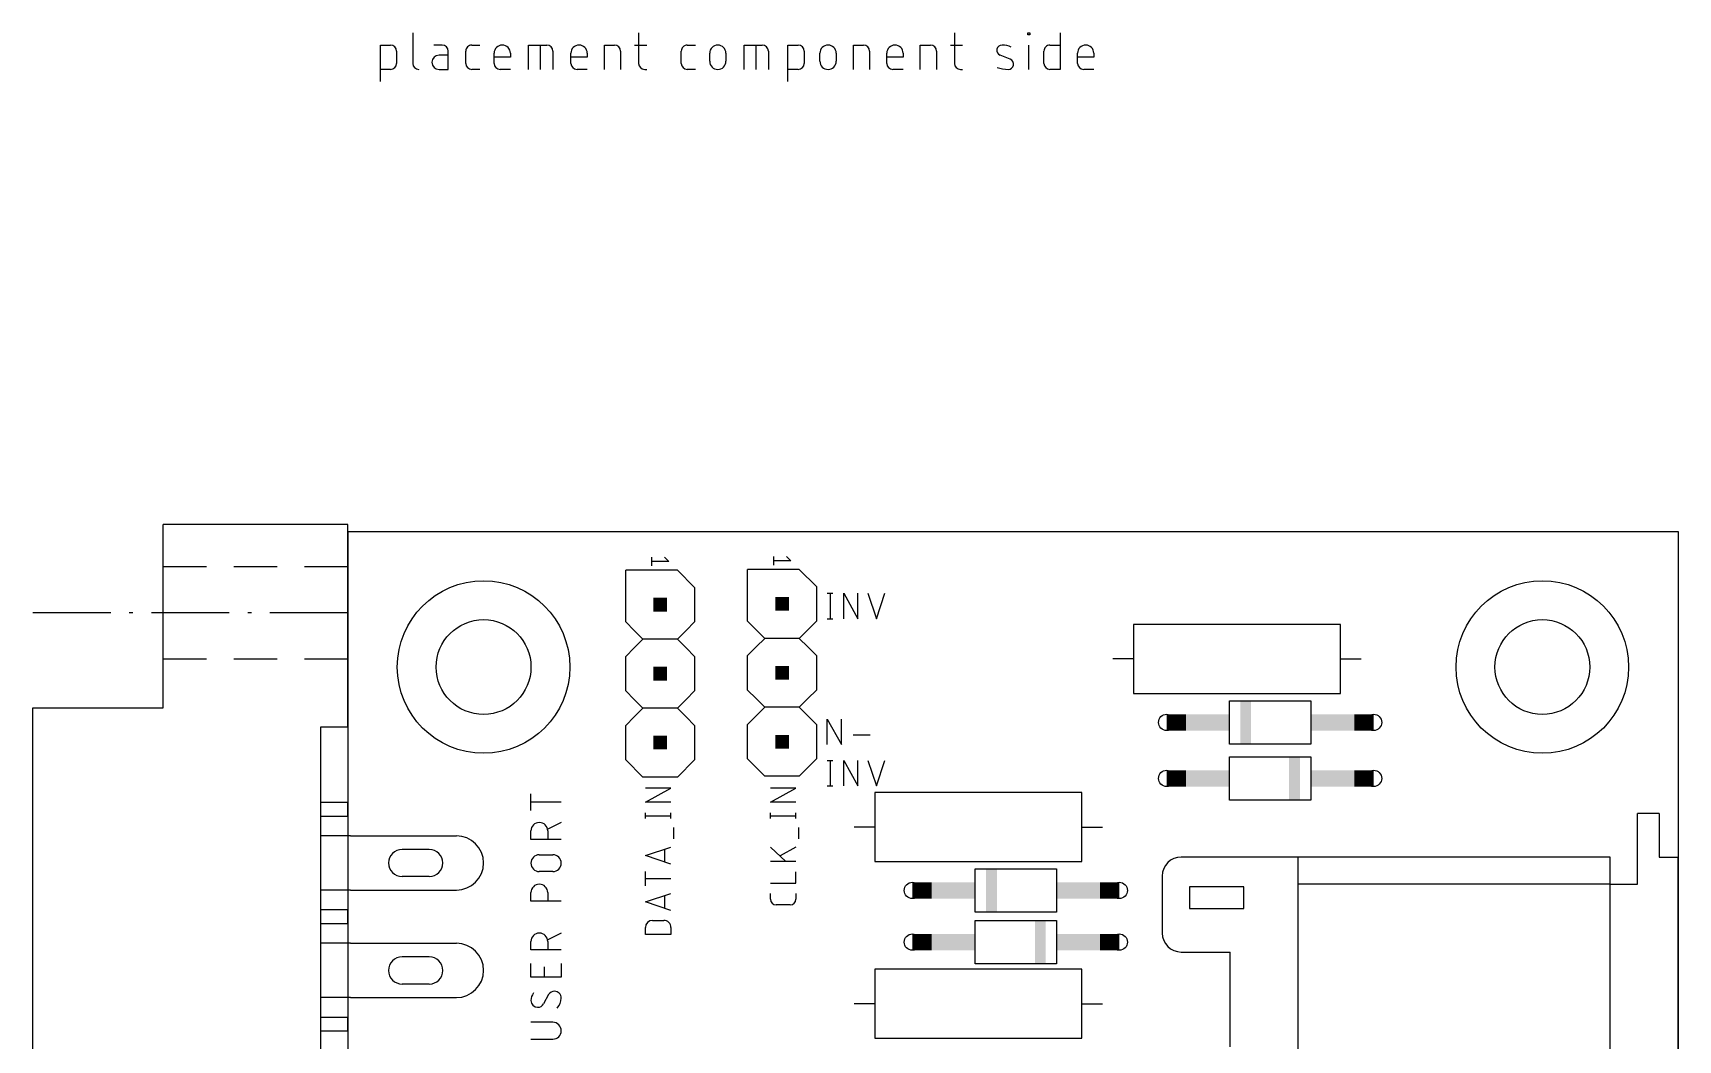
# Model space of a CAD drawing. Extents: x -11.6 to 54.9, y -4.9 to 86.4.
# Drawn here: x -11.6 to 49, y 49.3 to 86.4 of the extents above; entities that cross this region are included whole.
import ezdxf

# ---------------------------------------------------------------- set-up
doc = ezdxf.new("R2010")
doc.units = 0
for name, color, linetype in [('20', 30, 'CONTINUOUS'), ('21', 253, 'CONTINUOUS'), ('51', 253, 'CONTINUOUS')]:
    doc.layers.add(name, color=color, linetype=linetype)

# ---------------------------------------------------------------- blocks, each defined once
blk = doc.blocks.new('RECT')
blk.add_solid([(-0.5, -0.5), (0.5, -0.5), (-0.5, 0.5), (0.5, 0.5)])

msp = doc.modelspace()

# ---------------------------------------------------------------- linework, layer by layer
at = {"layer": '20'}
for p, q in [((0, 68), (0, 0)), ((0, 68), (49, 68)), ((49, 68), (49, 0))]:
    msp.add_line(p, q, dxfattribs=at)
at = {"layer": '21'}
for p, q in [((2.3898, 86.3663), (2.3898, 85.2445)), ((10.7106, 86.3663), (10.7106, 85.2445)), ((22.3459, 86.3663), (22.3459, 85.2445)), ((25.0432, 86.2916), (25.0432, 86.3663)), ((25.0432, 86.3663), (25.118, 86.3663)), ((25.118, 86.2916), (25.0432, 86.2916)), ((25.118, 86.3663), (25.118, 86.2916)), ((26.2381, 86.3663), (26.2381, 85.0202)), ((1.2002, 84.5714), (1.2002, 85.9176)), ((1.2002, 85.9176), (1.5741, 85.9176)), ((1.7985, 85.6933), (1.7985, 85.2445)), ((3.4733, 85.9176), (3.1741, 85.9176)), ((3.6977, 85.5437), (3.3611, 85.5437)), ((3.6977, 85.0202), (3.6977, 85.6933)), ((4.3419, 85.2445), (4.3419, 85.6933)), ((4.5662, 85.9176), (4.8654, 85.9176)), ((5.3894, 85.2445), (5.3894, 85.6185)), ((5.9877, 85.4689), (5.3894, 85.4689)), ((5.9877, 85.6185), (5.9877, 85.4689)), ((6.6543, 85.0202), (6.6543, 85.9176)), ((6.6543, 85.9176), (7.3274, 85.9176)), ((7.103, 85.0202), (7.103, 85.9176)), ((7.5517, 85.6933), (7.5517, 85.0202)), ((8.2183, 85.2445), (8.2183, 85.6185)), ((8.8166, 85.4689), (8.2183, 85.4689)), ((8.8166, 85.6185), (8.8166, 85.4689)), ((9.4503, 85.0202), (9.4503, 85.9176)), ((9.4503, 85.9176), (9.8242, 85.9176)), ((10.0486, 85.6933), (10.0486, 85.0202)), ((10.561, 85.9176), (11.0098, 85.9176)), ((12.2812, 85.2445), (12.2812, 85.6933)), ((12.5056, 85.9176), (12.8047, 85.9176)), ((13.3287, 85.3193), (13.3287, 85.6185)), ((13.927, 85.6185), (13.927, 85.3193)), ((14.5936, 85.0202), (14.5936, 85.9176)), ((14.5936, 85.9176), (15.2667, 85.9176)), ((15.0423, 85.0202), (15.0423, 85.9176)), ((15.4911, 85.6933), (15.4911, 85.0202)), ((16.2119, 84.5714), (16.2119, 85.9176)), ((16.2119, 85.9176), (16.5858, 85.9176)), ((16.8102, 85.6933), (16.8102, 85.2445)), ((17.3896, 85.3193), (17.3896, 85.6185)), ((17.9879, 85.6185), (17.9879, 85.3193)), ((18.6216, 85.0202), (18.6216, 85.9176)), ((18.6216, 85.9176), (18.9955, 85.9176)), ((19.2199, 85.6933), (19.2199, 85.0202)), ((19.8536, 85.2445), (19.8536, 85.6185)), ((20.4519, 85.4689), (19.8536, 85.4689)), ((20.4519, 85.6185), (20.4519, 85.4689)), ((21.0855, 85.0202), (21.0855, 85.9176)), ((21.0855, 85.9176), (21.4595, 85.9176)), ((21.6838, 85.6933), (21.6838, 85.0202)), ((22.1963, 85.9176), (22.645, 85.9176)), ((24.4006, 85.3941), (24.0267, 85.5437)), ((25.0806, 85.0202), (25.0806, 85.9176)), ((25.6398, 85.2445), (25.6398, 85.6933)), ((25.8641, 85.9176), (26.2381, 85.9176)), ((26.8803, 85.2445), (26.8803, 85.6185)), ((27.4787, 85.4689), (26.8803, 85.4689)), ((27.4787, 85.6185), (27.4787, 85.4689)), ((1.5741, 85.0202), (1.2002, 85.0202)), ((3.3611, 85.0202), (3.6977, 85.0202)), ((4.8654, 85.0202), (4.5662, 85.0202)), ((5.9877, 85.0202), (5.6137, 85.0202)), ((8.8166, 85.0202), (8.4427, 85.0202)), ((10.935, 85.0202), (11.0098, 85.0202)), ((12.8047, 85.0202), (12.5056, 85.0202)), ((16.5858, 85.0202), (16.2119, 85.0202)), ((20.4519, 85.0202), (20.0779, 85.0202)), ((22.5702, 85.0202), (22.645, 85.0202)), ((26.2381, 85.0202), (25.8641, 85.0202)), ((27.4787, 85.0202), (27.1047, 85.0202)), ((0, 68.25), (-6.8, 68.25)), ((-6.8, 66.7), (-6.8, 68.25)), ((0, 66.7), (0, 68.25)), ((-6.8, 63.3), (-6.8, 66.7)), ((-6.8, 66.7), (-5.2, 66.7)), ((-4.2, 66.7), (-2.6, 66.7)), ((-1.6, 66.7), (0, 66.7)), ((0, 65), (0, 66.7)), ((11.1875, 67.0425), (11.1875, 66.725)), ((11.8225, 66.8838), (11.1875, 66.8838)), ((11.6638, 67.0425), (11.8225, 66.8838)), ((15.6775, 67.0738), (15.6775, 66.7563)), ((16.3125, 66.915), (15.6775, 66.915)), ((16.1538, 67.0738), (16.3125, 66.915)), ((10.87, 66.5662), (10.235, 66.5662)), ((10.235, 64.6613), (10.235, 66.5662)), ((12.14, 66.5662), (10.87, 66.5662)), ((12.775, 65.9313), (12.14, 66.5662)), ((15.36, 66.5975), (14.725, 66.5975)), ((14.725, 64.6925), (14.725, 66.5975)), ((16.63, 66.5975), (15.36, 66.5975)), ((17.265, 65.9625), (16.63, 66.5975)), ((12.775, 65.9313), (12.775, 64.6613)), ((17.265, 65.9625), (17.265, 64.6925)), ((17.6593, 65.7161), (17.8682, 65.7161)), ((17.7638, 65.7161), (17.7638, 64.7764)), ((18.2647, 64.7764), (18.2647, 65.7161)), ((18.2647, 65.7161), (18.7868, 64.7764)), ((18.7868, 64.7764), (18.7868, 65.7161)), ((19.1574, 65.7161), (19.4706, 64.7764)), ((19.4706, 64.7764), (19.7839, 65.7161)), ((-8.7333, 65), (-11.6, 65)), ((-7.9147, 65), (-8.052, 65)), ((-4.3667, 65), (-7.2333, 65)), ((-3.548, 65), (-3.6853, 65)), ((0, 65), (-2.8667, 65)), ((0, 63.3), (0, 65)), ((10.5525, 64.3438), (10.235, 64.6613)), ((12.775, 64.6613), (12.4575, 64.3438)), ((15.0425, 64.375), (14.725, 64.6925)), ((17.265, 64.6925), (16.9475, 64.375)), ((17.6593, 64.7764), (17.8682, 64.7764)), ((36.5625, 64.5662), (28.9425, 64.5662)), ((28.9425, 64.5662), (28.9425, 62.0263)), ((36.5625, 62.0263), (36.5625, 64.5662)), ((10.235, 63.3913), (10.5525, 63.7088)), ((12.4575, 63.7088), (12.775, 63.3913)), ((14.725, 63.4225), (15.0425, 63.74)), ((16.9475, 63.74), (17.265, 63.4225)), ((-6.8, 61.5), (-6.8, 63.3)), ((-6.8, 63.3), (-5.2, 63.3)), ((-4.2, 63.3), (-2.6, 63.3)), ((-1.6, 63.3), (0, 63.3)), ((0, 60.8), (0, 63.3)), ((10.235, 62.1213), (10.235, 63.3913)), ((12.775, 63.3913), (12.775, 62.1213)), ((12.775, 63.3913), (12.775, 62.1213)), ((14.725, 62.1525), (14.725, 63.4225)), ((17.265, 63.4225), (17.265, 62.1525)), ((17.265, 63.4225), (17.265, 62.1525)), ((28.9425, 63.2963), (28.1805, 63.2963)), ((36.5625, 63.2963), (37.3245, 63.2963)), ((10.5525, 61.8038), (10.235, 62.1213)), ((12.775, 62.1213), (12.4575, 61.8038)), ((15.0425, 61.835), (14.725, 62.1525)), ((17.265, 62.1525), (16.9475, 61.835)), ((28.9425, 62.0263), (36.5625, 62.0263)), ((-11.6, 6.5), (-11.6, 61.5)), ((-11.6, 61.5), (-6.8, 61.5)), ((32.4725, 60.16), (32.4725, 61.76)), ((32.4725, 61.76), (35.4725, 61.76)), ((35.4725, 61.76), (35.4725, 60.16)), ((-1, 7.2), (-1, 60.8)), ((-1, 60.8), (0, 60.8)), ((10.235, 60.8513), (10.5525, 61.1688)), ((10.235, 59.5813), (10.235, 60.8513)), ((12.4575, 61.1688), (12.775, 60.8513)), ((12.775, 60.8513), (12.775, 59.5813)), ((14.725, 60.8825), (15.0425, 61.2)), ((14.725, 59.6125), (14.725, 60.8825)), ((16.9475, 61.2), (17.265, 60.8825)), ((17.265, 60.8825), (17.265, 59.6125)), ((17.6593, 60.1409), (17.6593, 61.0807)), ((17.6593, 61.0807), (18.1815, 60.1409)), ((18.1815, 60.1409), (18.1815, 61.0807)), ((18.613, 60.5063), (19.2395, 60.5063)), ((35.4725, 60.16), (32.4725, 60.16)), ((10.87, 58.9463), (10.235, 59.5813)), ((12.775, 59.5813), (12.14, 58.9463)), ((15.36, 58.9775), (14.725, 59.6125)), ((17.265, 59.6125), (16.63, 58.9775)), ((17.6593, 59.5567), (17.8682, 59.5567)), ((17.7638, 59.5567), (17.7638, 58.6168)), ((18.2647, 58.6168), (18.2647, 59.5567)), ((18.2647, 59.5567), (18.7868, 58.6168)), ((18.7868, 58.6168), (18.7868, 59.5567)), ((19.1574, 59.5567), (19.4706, 58.6168)), ((19.4706, 58.6168), (19.7839, 59.5567)), ((32.4725, 59.6963), (35.4725, 59.6963)), ((32.4725, 58.0963), (32.4725, 59.6963)), ((35.4725, 59.6963), (35.4725, 58.0963)), ((12.14, 58.9463), (10.87, 58.9463)), ((16.63, 58.9775), (15.36, 58.9775)), ((6.7437, 57.7088), (6.7437, 58.3297)), ((10.9601, 58.0185), (11.8999, 58.5406)), ((11.8999, 58.5406), (10.9601, 58.5406)), ((15.5639, 58.0185), (16.5037, 58.5406)), ((16.5037, 58.5406), (15.5639, 58.5406)), ((17.6593, 58.6168), (17.8682, 58.6168)), ((27.0375, 58.3738), (19.4175, 58.3738)), ((19.4175, 58.3738), (19.4175, 55.8338)), ((27.0375, 55.8338), (27.0375, 58.3738)), ((0, 58.01), (-1, 58.01)), ((0, 57.51), (0, 58.01)), ((7.8613, 58.0192), (6.7437, 58.0192)), ((11.8999, 58.0185), (10.9601, 58.0185)), ((10.9601, 57.4132), (10.9601, 57.622)), ((11.8999, 57.4132), (11.8999, 57.622)), ((16.5037, 58.0185), (15.5639, 58.0185)), ((15.5639, 57.4132), (15.5639, 57.622)), ((16.5037, 57.4132), (16.5037, 57.622)), ((35.4725, 58.0963), (32.4725, 58.0963)), ((48.3, 57.6), (47.5, 57.6)), ((47.5, 55), (47.5, 57.6)), ((48.3, 57.6), (48.3, 56)), ((-1, 57.51), (0, 57.51)), ((7.8613, 57.2721), (7.3646, 57.0237)), ((10.9601, 57.5176), (11.8999, 57.5176)), ((12.0043, 56.6687), (12.0043, 57.0864)), ((15.5639, 57.5176), (16.5037, 57.5176)), ((16.6081, 56.6687), (16.6081, 57.0864)), ((19.4175, 57.1038), (18.6555, 57.1038)), ((27.0375, 57.1038), (27.7995, 57.1038)), ((0.1, 56.78), (-1, 56.78)), ((6.7437, 56.6512), (6.7437, 56.9616)), ((7.8613, 56.6512), (6.7437, 56.6512)), ((7.3646, 56.9616), (7.3646, 56.6512)), ((10.9601, 56.0546), (11.8999, 56.3678)), ((15.5639, 56.3592), (16.1382, 55.8371)), ((16.5037, 56.3592), (15.9293, 56.046)), ((7.0541, 56.0818), (7.5509, 56.0818)), ((11.8999, 55.7413), (10.9601, 56.0546)), ((11.665, 56.2895), (11.665, 55.8196)), ((16.5037, 55.8371), (15.5639, 55.8371)), ((19.4175, 55.8338), (27.0375, 55.8338)), ((35, 56), (30.7, 56)), ((46.5, 56), (35, 56)), ((35, 55), (35, 56)), ((46.5, 55), (46.5, 56)), ((48.3, 56), (49, 56)), ((49, 36.4), (49, 56)), ((7.5509, 55.4609), (7.0541, 55.4609)), ((10.9601, 54.9401), (10.9601, 55.4622)), ((11.8999, 55.2011), (10.9601, 55.2011)), ((16.5037, 55.0333), (16.5037, 55.451)), ((23.1063, 53.9688), (23.1063, 55.5688)), ((23.1063, 55.5688), (26.1063, 55.5688)), ((26.1063, 55.5688), (26.1063, 53.9688)), ((30, 55.3), (30, 53.2)), ((0.1, 54.78), (-1, 54.78)), ((6.7437, 54.3772), (6.7437, 54.6876)), ((7.3646, 54.6876), (7.3646, 54.3772)), ((10.9601, 54.3477), (11.8999, 54.661)), ((11.665, 54.5826), (11.665, 54.1127)), ((15.5639, 55.0333), (16.5037, 55.0333)), ((15.5639, 54.4453), (15.5639, 54.6542)), ((16.5037, 54.6542), (16.5037, 54.4453)), ((33, 54.9), (31, 54.9)), ((31, 54.9), (31, 54.1)), ((33, 54.1), (33, 54.9)), ((35, 52.6), (35, 55)), ((35.4, 55), (35, 55)), ((46.5, 55), (37.6, 55)), ((46.5, 53.2), (46.5, 55)), ((46.5, 55), (47.5, 55)), ((0, 54.05), (-1, 54.05)), ((0, 53.55), (0, 54.05)), ((7.8613, 54.3772), (6.7437, 54.3772)), ((11.8999, 54.0344), (10.9601, 54.3477)), ((16.2948, 54.2365), (15.7727, 54.2365)), ((26.1063, 53.9688), (23.1063, 53.9688)), ((31, 54.1), (33, 54.1)), ((-1, 53.55), (0, 53.55)), ((10.9601, 53.1418), (10.9601, 53.4028)), ((11.2212, 53.6639), (11.6388, 53.6639)), ((11.8999, 53.4028), (11.8999, 53.1418)), ((23.1063, 53.6638), (26.1063, 53.6638)), ((23.1063, 52.0638), (23.1063, 53.6638)), ((26.1063, 53.6638), (26.1063, 52.0638)), ((0.1, 52.82), (-1, 52.82)), ((6.7437, 52.5745), (6.7437, 52.8849)), ((7.8613, 53.1954), (7.3646, 52.947)), ((7.3646, 52.8849), (7.3646, 52.5745)), ((11.8999, 53.1418), (10.9601, 53.1418)), ((7.8613, 52.5745), (6.7437, 52.5745)), ((30.7, 52.5), (32.5, 52.5)), ((32.5, 49), (32.5, 52.5)), ((6.7437, 51.5775), (6.7437, 52.0742)), ((7.8613, 51.5775), (6.7437, 51.5775)), ((7.2404, 51.5775), (7.2404, 51.9501)), ((7.8613, 52.0742), (7.8613, 51.5775)), ((27.0375, 51.8638), (19.4175, 51.8638)), ((19.4175, 51.8638), (19.4175, 49.3238)), ((26.1063, 52.0638), (23.1063, 52.0638)), ((27.0375, 49.3238), (27.0375, 51.8638)), ((7.3956, 50.9284), (7.2094, 50.5869)), ((35, 48.6), (35, 51.4)), ((0.1, 50.82), (-1, 50.82)), ((19.4175, 50.5938), (18.6555, 50.5938)), ((27.0375, 50.5938), (27.7995, 50.5938)), ((46.5, 48.6), (46.5, 50.8)), ((0, 50.09), (-1, 50.09)), ((0, 49.59), (0, 50.09)), ((7.5509, 49.9096), (6.7437, 49.9096)), ((-1, 49.59), (0, 49.59)), ((6.7437, 49.2887), (7.5509, 49.2887)), ((19.4175, 49.3238), (27.0375, 49.3238))]:
    msp.add_line(p, q, dxfattribs=at)
for centre, radius in [((5, 63), 3.1789), ((44, 63), 3.1789), ((5, 63), 1.7463), ((44, 63), 1.7463)]:
    msp.add_circle(centre, radius, dxfattribs=at)
for centre, radius, start, end in [((1.5741, 85.6933), 0.2244, 0, 90), ((3.3611, 85.2819), 0.2618, 90, 270), ((3.4733, 85.6933), 0.2244, 0, 90), ((4.5662, 85.6933), 0.2244, 89.9992, 180), ((5.6885, 85.6185), 0.2992, 0, 180), ((7.3274, 85.6933), 0.2244, 0, 90), ((8.5175, 85.6185), 0.2992, 0, 180), ((9.8242, 85.6933), 0.2244, 0, 90), ((12.5056, 85.6933), 0.2244, 89.9992, 180), ((13.6279, 85.6185), 0.2992, 0, 180), ((15.2667, 85.6933), 0.2244, 0, 90), ((16.5858, 85.6933), 0.2244, 0, 90), ((17.6888, 85.6185), 0.2992, 0, 180), ((18.9955, 85.6933), 0.2244, 0, 90), ((20.1527, 85.6185), 0.2992, 0, 180), ((21.4595, 85.6933), 0.2244, 0, 90), ((24.0987, 85.7237), 0.1939, 89.181, 248.1986), ((24.0893, 85.0684), 0.8493, 65.7609, 89.181), ((25.8641, 85.6933), 0.2244, 89.9992, 180), ((27.1795, 85.6185), 0.2992, 0, 180), ((1.5741, 85.2445), 0.2244, 270.0008, 0), ((2.6141, 85.2445), 0.2244, 180, 270), ((4.5662, 85.2445), 0.2244, 180, 270), ((5.6137, 85.2445), 0.2244, 180, 270), ((8.4427, 85.2445), 0.2244, 180, 270), ((10.935, 85.2445), 0.2244, 180, 270), ((12.5056, 85.2445), 0.2244, 180, 270), ((13.6279, 85.3193), 0.2992, 180, 0), ((16.5858, 85.2445), 0.2244, 270.0008, 0), ((17.6888, 85.3193), 0.2992, 180, 0), ((20.0779, 85.2445), 0.2244, 180, 270), ((22.5702, 85.2445), 0.2244, 180, 270), ((24.344, 86.2885), 1.2684, 250.2096, 269.181), ((24.3286, 85.214), 0.1939, 269.181, 68.1986), ((25.8641, 85.2445), 0.2244, 180, 270), ((27.1047, 85.2445), 0.2244, 180, 270), ((7.0541, 56.9616), 0.3104, 0, 180), ((7.0541, 55.7713), 0.3104, 90, 270), ((7.5509, 55.7713), 0.3104, 270, 90), ((30.7, 55.3), 0.7, 90, 180), ((7.0541, 54.6876), 0.3104, 0, 180), ((15.7727, 54.4453), 0.2089, 180.0017, 270), ((16.2948, 54.4453), 0.2088, 270, 0), ((11.2212, 53.4028), 0.2611, 90, 180), ((11.6388, 53.4028), 0.2611, 359.9993, 90), ((7.0541, 52.8849), 0.3104, 0, 180), ((30.7, 53.2), 0.7, 180, 270), ((7.2094, 50.7111), 0.4657, 143.1297, 180), ((7.6129, 50.8003), 0.2522, 90.0002, 149.4893), ((7.6129, 50.8042), 0.2484, 359.9993, 90), ((6.9921, 50.7111), 0.2484, 180, 270), ((6.9921, 50.715), 0.2522, 269.9999, 329.4897), ((7.3366, 50.8042), 0.5247, 314.761, 359.9992), ((7.5509, 49.5991), 0.3104, 270, 90)]:
    msp.add_arc(centre, radius, start, end, dxfattribs=at)
at = {"layer": '51'}
for p, q in [((10.87, 64.0263), (10.5525, 64.3438)), ((12.4575, 64.3438), (12.14, 64.0263)), ((15.36, 64.0575), (15.0425, 64.375)), ((16.9475, 64.375), (16.63, 64.0575)), ((10.5525, 63.7088), (10.87, 64.0263)), ((12.14, 64.0263), (10.87, 64.0263)), ((12.14, 64.0263), (12.4575, 63.7088)), ((15.0425, 63.74), (15.36, 64.0575)), ((16.63, 64.0575), (15.36, 64.0575)), ((16.63, 64.0575), (16.9475, 63.74)), ((15.36, 61.5175), (15.0425, 61.835)), ((16.9475, 61.835), (16.63, 61.5175)), ((10.87, 61.4863), (10.5525, 61.8038)), ((10.5525, 61.1688), (10.87, 61.4863)), ((12.14, 61.4863), (10.87, 61.4863)), ((12.4575, 61.8038), (12.14, 61.4863)), ((12.14, 61.4863), (12.4575, 61.1688)), ((15.0425, 61.2), (15.36, 61.5175)), ((16.63, 61.5175), (15.36, 61.5175)), ((16.63, 61.5175), (16.9475, 61.2)), ((0.1, 56.78), (4, 56.78)), ((3, 56.28), (2, 56.28)), ((3, 55.28), (2, 55.28)), ((0.1, 54.78), (4, 54.78)), ((37.6, 55), (35.4, 55)), ((0.1, 52.82), (4, 52.82)), ((46.5, 50.8), (46.5, 53.2)), ((3, 52.32), (2, 52.32)), ((35, 51.4), (35, 52.6)), ((3, 51.32), (2, 51.32)), ((0.1, 50.82), (4, 50.82))]:
    msp.add_line(p, q, dxfattribs=at)
for centre in [(30.1625, 60.96), (37.7825, 60.96), (30.1625, 58.8963), (37.7825, 58.8963), (20.7963, 54.7688), (28.4163, 54.7688), (20.7963, 52.8638), (28.4163, 52.8638)]:
    msp.add_circle(centre, 0.3, dxfattribs=at)
for centre, radius, start, end in [((4, 55.78), 1, 270, 90), ((2, 55.78), 0.5, 90, 270), ((3, 55.78), 0.5, 270, 90), ((4, 51.82), 1, 270, 90), ((2, 51.82), 0.5, 90, 270), ((3, 51.82), 0.5, 270, 90)]:
    msp.add_arc(centre, radius, start, end, dxfattribs=at)

# ---------------------------------------------------------------- block references
at = {"layer": '21'}
for p, xscale, yscale in [((31.6731, 60.96), 1.5988, 0.6), ((34.8725, 58.8963), 0.4, 1.6), ((31.6731, 58.8963), 1.5988, 0.6), ((22.3069, 54.7688), 1.5988, 0.6), ((25.5063, 52.8638), 0.4, 1.6), ((22.3069, 52.8638), 1.5988, 0.6)]:
    msp.add_blockref('RECT', p, dxfattribs=dict(at, xscale=xscale, yscale=yscale))
at = {"layer": '21', "rotation": 180}
for p, xscale, yscale in [((33.0725, 60.96), 0.4, 1.6), ((36.2719, 60.96), 1.5988, 0.6), ((36.2719, 58.8963), 1.5988, 0.6), ((23.7063, 54.7688), 0.4, 1.6), ((26.9057, 54.7688), 1.5988, 0.6), ((26.9057, 52.8638), 1.5988, 0.6)]:
    msp.add_blockref('RECT', p, dxfattribs=dict(at, xscale=xscale, yscale=yscale))
at = {"layer": '51'}
for p, xscale, yscale, rotation in [((11.505, 65.2963), 0.508, 0.508, 270), ((15.995, 65.3275), 0.508, 0.508, 270), ((15.995, 62.7875), 0.508, 0.508, 270), ((11.505, 62.7563), 0.508, 0.508, 270), ((37.4269, 60.96), 0.7112, 0.6, 180), ((11.505, 60.2163), 0.508, 0.508, 270), ((15.995, 60.2475), 0.508, 0.508, 270), ((37.4269, 58.8963), 0.7112, 0.6, 180), ((28.0607, 54.7688), 0.7112, 0.6, 180), ((28.0607, 52.8638), 0.7112, 0.6, 180)]:
    msp.add_blockref('RECT', p, dxfattribs=dict(at, xscale=xscale, yscale=yscale, rotation=rotation))
at = {"layer": '51', "xscale": 0.7112, "yscale": 0.6}
for p in [(30.5181, 60.96), (30.5181, 58.8963), (21.1518, 54.7688), (21.1518, 52.8638)]:
    msp.add_blockref('RECT', p, dxfattribs=at)

doc.saveas('drawing.dxf')
